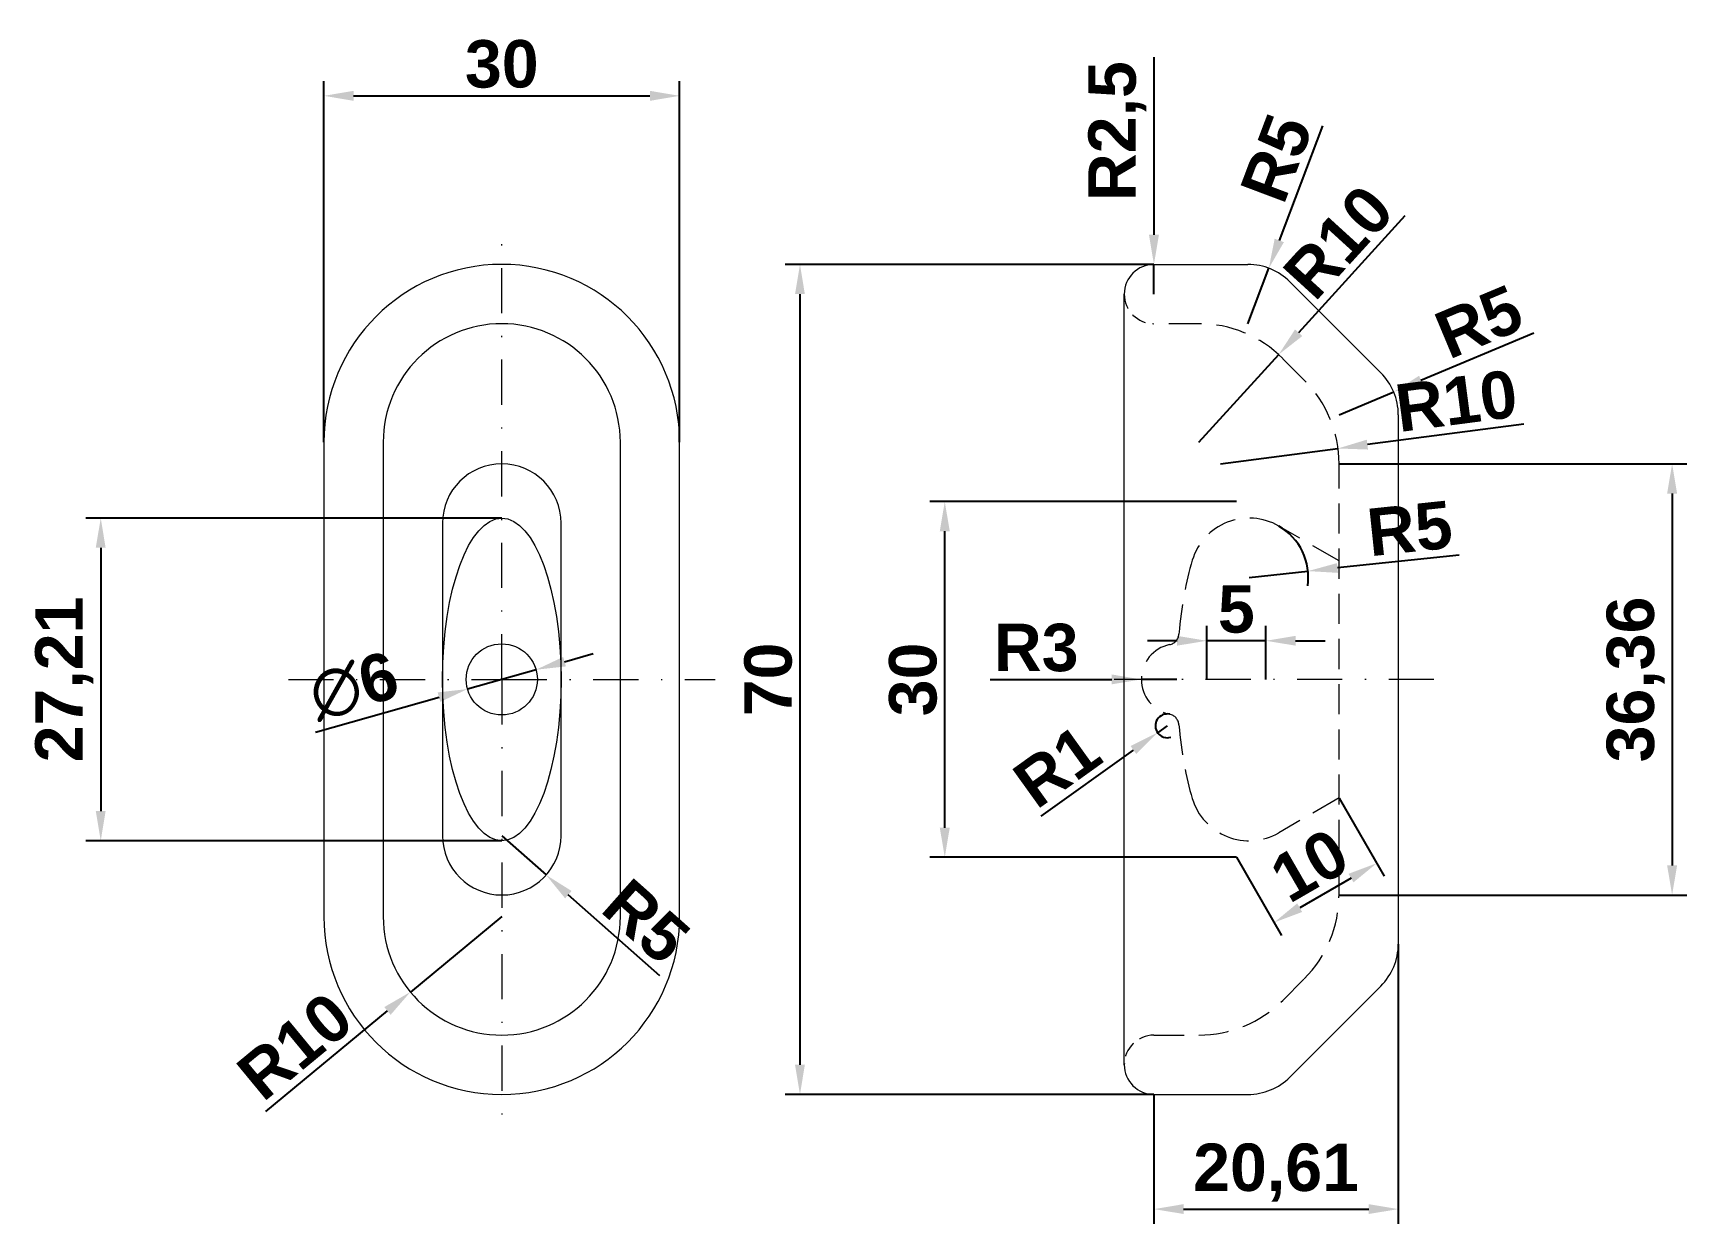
# Model space of a CAD drawing. Header units: millimetres. Extents: x 96 to 236, y 146 to 246.
import ezdxf

# ---------------------------------------------------------------- set-up
doc = ezdxf.new("R2010")
doc.units = ezdxf.units.MM
doc.linetypes.add('TRAZO_Y_PUNTO', pattern=[25.4, 12.7, -6.35, 0, -6.35])
doc.linetypes.add('TRAZOS', pattern=[19.05, 12.7, -6.35])
for name, color, linetype, lineweight in [('01_Contornos', 7, 'Continuous', 20), ('02_Ocultas', 4, 'TRAZOS', 20), ('03_Ejes', 1, 'TRAZO_Y_PUNTO', 18), ('04_Cotas', 3, 'Continuous', 18)]:
    doc.layers.add(name, color=color, linetype=linetype, lineweight=lineweight)
doc.styles.add('EstiloCota', font='arialbd.ttf', dxfattribs={"height": 4})
doc.dimstyles.new('CotasUNE', dxfattribs={"dimtxt": 5, "dimasz": 2.5, "dimexe": 1.25, "dimexo": 0, "dimtad": 1, "dimtxsty": 'EstiloCota', "dimcen": 2.5, "dimclrd": 256, "dimclrt": 256, "dimadec": 0, "dimazin": 0, "dimtfac": 1, "dimtmove": 0, "dimatfit": 3, "dimfxl": 1, "dimarcsym": 0})

# ---------------------------------------------------------------- blocks, each defined once
blk = doc.blocks.new('*D128')
at = {"layer": '04_Cotas', "color": 0, "lineweight": -2, "transparency": 16777216}
for p, q in [((120.91, 211.84), (120.91, 242.31)), ((150.91, 211.84), (150.91, 242.31))]:
    blk.add_line(p, q, dxfattribs=at)
at = {"layer": '04_Cotas', "lineweight": -2, "transparency": 16777216}
blk.add_line((123.41, 241.06), (148.41, 241.06), dxfattribs=at)
at = {"layer": '04_Cotas', "transparency": 16777216}
for points in [[(123.41, 241.48), (123.41, 240.64), (120.91, 241.06)], [(148.41, 241.48), (148.41, 240.64), (150.91, 241.06)]]:
    blk.add_solid(points, dxfattribs=at)
at = {"layer": 'Defpoints', "color": 0}
for p in [(150.91, 241.06), (120.91, 211.84), (150.91, 211.84)]:
    blk.add_point(p, dxfattribs=at)
at = {"layer": '04_Cotas', "transparency": 16777216, "insert": (135.91, 243.73), "char_height": 4, "attachment_point": 5, "style": 'EstiloCota'}
blk.add_mtext('30', dxfattribs=at)
blk = doc.blocks.new('*D127')
at = {"layer": '04_Cotas', "color": 0, "lineweight": -2, "transparency": 16777216}
for p, q in [((190.91, 226.84), (159.81, 226.84)), ((190.91, 156.84), (159.81, 156.84))]:
    blk.add_line(p, q, dxfattribs=at)
at = {"layer": '04_Cotas', "lineweight": -2, "transparency": 16777216}
blk.add_line((161.06, 224.34), (161.06, 159.34), dxfattribs=at)
at = {"layer": '04_Cotas', "transparency": 16777216}
for points in [[(160.64, 224.34), (161.47, 224.34), (161.06, 226.84)], [(160.64, 159.34), (161.47, 159.34), (161.06, 156.84)]]:
    blk.add_solid(points, dxfattribs=at)
at = {"layer": 'Defpoints', "color": 0}
for p in [(190.91, 226.84), (161.06, 156.84), (190.91, 156.84)]:
    blk.add_point(p, dxfattribs=at)
at = {"layer": '04_Cotas', "transparency": 16777216, "insert": (158.39, 191.84), "char_height": 4, "attachment_point": 5, "rotation": 90, "style": 'EstiloCota'}
blk.add_mtext('70', dxfattribs=at)
blk = doc.blocks.new('*D126')
at = {"layer": '04_Cotas', "lineweight": -2, "transparency": 16777216}
for p, q in [((135.91, 171.84), (128.2, 165.48)), ((116, 155.41), (126.27, 163.89))]:
    blk.add_line(p, q, dxfattribs=at)
at = {"layer": '04_Cotas', "transparency": 16777216}
blk.add_solid([(126, 164.21), (126.54, 163.56), (128.2, 165.48)], dxfattribs=at)
at = {"layer": 'Defpoints', "color": 0}
for p in [(135.91, 171.84), (128.2, 165.48)]:
    blk.add_point(p, dxfattribs=at)
at = {"layer": '04_Cotas', "transparency": 16777216, "insert": (118.47, 160.91), "char_height": 4, "attachment_point": 5, "rotation": 39.5362, "style": 'EstiloCota'}
blk.add_mtext('R10', dxfattribs=at)
blk = doc.blocks.new('*D125')
at = {"layer": '04_Cotas', "lineweight": -2, "transparency": 16777216}
for p, q in [((135.91, 178.66), (139.65, 175.35)), ((149.24, 166.85), (141.52, 173.69))]:
    blk.add_line(p, q, dxfattribs=at)
at = {"layer": '04_Cotas', "transparency": 16777216}
blk.add_solid([(141.8, 174), (141.25, 173.38), (139.65, 175.35)], dxfattribs=at)
at = {"layer": 'Defpoints', "color": 0}
for p in [(135.91, 178.66), (139.65, 175.35)]:
    blk.add_point(p, dxfattribs=at)
at = {"layer": '04_Cotas', "transparency": 16777216, "insert": (148.08, 171.43), "char_height": 4, "attachment_point": 5, "rotation": 318.4449, "style": 'EstiloCota'}
blk.add_mtext('R5', dxfattribs=at)
blk = doc.blocks.new('*D124')
at = {"layer": '04_Cotas', "lineweight": -2, "transparency": 16777216}
for p, q in [((141.2, 193.34), (143.61, 194.02)), ((138.8, 192.66), (133.02, 191.03)), ((120.19, 187.4), (130.62, 190.35))]:
    blk.add_line(p, q, dxfattribs=at)
at = {"layer": '04_Cotas', "transparency": 16777216}
for points in [[(141.09, 193.74), (141.32, 192.94), (138.8, 192.66)], [(130.5, 190.75), (130.73, 189.95), (133.02, 191.03)]]:
    blk.add_solid(points, dxfattribs=at)
at = {"layer": 'Defpoints', "color": 0}
for p in [(138.8, 192.66), (133.02, 191.03)]:
    blk.add_point(p, dxfattribs=at)
at = {"layer": '04_Cotas', "transparency": 16777216, "insert": (123.43, 191.26), "char_height": 4, "attachment_point": 5, "rotation": 15.7705, "style": 'EstiloCota'}
blk.add_mtext('∅6', dxfattribs=at)
blk = doc.blocks.new('*D123')
at = {"layer": '04_Cotas', "lineweight": -2, "transparency": 16777216}
for p, q in [((222.11, 213.38), (208.91, 211.65)), ((196.52, 210.02), (206.43, 211.32))]:
    blk.add_line(p, q, dxfattribs=at)
at = {"layer": '04_Cotas', "transparency": 16777216}
blk.add_solid([(208.86, 212.06), (208.96, 211.23), (206.43, 211.32)], dxfattribs=at)
at = {"layer": 'Defpoints', "color": 0}
for p in [(206.43, 211.32), (196.52, 210.02)]:
    blk.add_point(p, dxfattribs=at)
at = {"layer": '04_Cotas', "transparency": 16777216, "insert": (216.41, 215.32), "char_height": 4, "attachment_point": 5, "rotation": 7.4671, "style": 'EstiloCota'}
blk.add_mtext('R10', dxfattribs=at)
blk = doc.blocks.new('*D122')
at = {"layer": '04_Cotas', "lineweight": -2, "transparency": 16777216}
for p, q in [((190.91, 244.32), (190.91, 229.34)), ((190.91, 224.34), (190.91, 226.84))]:
    blk.add_line(p, q, dxfattribs=at)
at = {"layer": '04_Cotas', "transparency": 16777216}
blk.add_solid([(190.49, 229.34), (191.33, 229.34), (190.91, 226.84)], dxfattribs=at)
at = {"layer": 'Defpoints', "color": 0}
for p in [(190.91, 226.84), (190.91, 224.34)]:
    blk.add_point(p, dxfattribs=at)
at = {"layer": '04_Cotas', "transparency": 16777216, "insert": (187.83, 238.08), "char_height": 4, "attachment_point": 5, "rotation": 90, "style": 'EstiloCota'}
blk.add_mtext('R2,5', dxfattribs=at)
blk = doc.blocks.new('*D121')
at = {"layer": '04_Cotas', "lineweight": -2, "transparency": 16777216}
for p, q in [((212.08, 230.93), (203.11, 221.08)), ((194.7, 211.84), (201.43, 219.24))]:
    blk.add_line(p, q, dxfattribs=at)
at = {"layer": '04_Cotas', "transparency": 16777216}
blk.add_solid([(202.81, 221.36), (203.42, 220.8), (201.43, 219.24)], dxfattribs=at)
at = {"layer": 'Defpoints', "color": 0}
for p in [(201.43, 219.24), (194.7, 211.84)]:
    blk.add_point(p, dxfattribs=at)
at = {"layer": '04_Cotas', "transparency": 16777216, "insert": (206.47, 228.73), "char_height": 4, "attachment_point": 5, "rotation": 47.669, "style": 'EstiloCota'}
blk.add_mtext('R10', dxfattribs=at)
blk = doc.blocks.new('*D120')
at = {"layer": '04_Cotas', "color": 0, "lineweight": -2, "transparency": 16777216}
for p, q in [((211.52, 169.52), (211.52, 145.92)), ((190.91, 156.84), (190.91, 145.92))]:
    blk.add_line(p, q, dxfattribs=at)
at = {"layer": '04_Cotas', "lineweight": -2, "transparency": 16777216}
blk.add_line((193.41, 147.17), (209.02, 147.17), dxfattribs=at)
at = {"layer": '04_Cotas', "transparency": 16777216}
for points in [[(193.41, 147.59), (193.41, 146.76), (190.91, 147.17)], [(209.02, 147.59), (209.02, 146.76), (211.52, 147.17)]]:
    blk.add_solid(points, dxfattribs=at)
at = {"layer": 'Defpoints', "color": 0}
for p in [(211.52, 169.52), (190.91, 156.84), (211.52, 147.17)]:
    blk.add_point(p, dxfattribs=at)
at = {"layer": '04_Cotas', "transparency": 16777216, "insert": (201.21, 150.25), "char_height": 4, "attachment_point": 5, "style": 'EstiloCota'}
blk.add_mtext('20,61', dxfattribs=at)
blk = doc.blocks.new('*D119')
at = {"layer": '04_Cotas', "lineweight": -2, "transparency": 16777216}
for p, q in [((205.12, 238.52), (201.48, 228.86)), ((198.84, 221.84), (200.6, 226.52))]:
    blk.add_line(p, q, dxfattribs=at)
at = {"layer": '04_Cotas', "transparency": 16777216}
blk.add_solid([(201.09, 229.01), (201.87, 228.72), (200.6, 226.52)], dxfattribs=at)
at = {"layer": 'Defpoints', "color": 0}
for p in [(200.6, 226.52), (198.84, 221.84)]:
    blk.add_point(p, dxfattribs=at)
at = {"layer": '04_Cotas', "transparency": 16777216, "insert": (201.25, 235.8), "char_height": 4, "attachment_point": 5, "rotation": 69.3706, "style": 'EstiloCota'}
blk.add_mtext('R5', dxfattribs=at)
blk = doc.blocks.new('*D118')
at = {"layer": '04_Cotas', "lineweight": -2, "transparency": 16777216}
for p, q in [((222.95, 221.05), (213.43, 217.06)), ((206.52, 214.17), (211.13, 216.1))]:
    blk.add_line(p, q, dxfattribs=at)
at = {"layer": '04_Cotas', "transparency": 16777216}
blk.add_solid([(213.27, 217.45), (213.6, 216.68), (211.13, 216.1)], dxfattribs=at)
at = {"layer": 'Defpoints', "color": 0}
for p in [(211.13, 216.1), (206.52, 214.17)]:
    blk.add_point(p, dxfattribs=at)
at = {"layer": '04_Cotas', "transparency": 16777216, "insert": (218.32, 221.99), "char_height": 4, "attachment_point": 5, "rotation": 22.7191, "style": 'EstiloCota'}
blk.add_mtext('R5', dxfattribs=at)
blk = doc.blocks.new('*D117')
at = {"layer": '04_Cotas', "color": 0, "lineweight": -2, "transparency": 16777216}
for p, q in [((206.52, 210.02), (235.86, 210.02)), ((206.52, 173.66), (235.86, 173.66))]:
    blk.add_line(p, q, dxfattribs=at)
at = {"layer": '04_Cotas', "lineweight": -2, "transparency": 16777216}
blk.add_line((234.61, 207.52), (234.61, 176.16), dxfattribs=at)
at = {"layer": '04_Cotas', "transparency": 16777216}
for points in [[(234.19, 207.52), (235.03, 207.52), (234.61, 210.02)], [(234.19, 176.16), (235.03, 176.16), (234.61, 173.66)]]:
    blk.add_solid(points, dxfattribs=at)
at = {"layer": 'Defpoints', "color": 0}
for p in [(206.52, 210.02), (206.52, 173.66), (234.61, 173.66)]:
    blk.add_point(p, dxfattribs=at)
at = {"layer": '04_Cotas', "transparency": 16777216, "insert": (231.53, 191.84), "char_height": 4, "attachment_point": 5, "rotation": 90, "style": 'EstiloCota'}
blk.add_mtext('36,36', dxfattribs=at)
blk = doc.blocks.new('*D116')
at = {"layer": '04_Cotas', "color": 0, "lineweight": -2, "transparency": 16777216}
for p, q in [((135.91, 205.45), (100.84, 205.45)), ((135.91, 178.24), (100.84, 178.24))]:
    blk.add_line(p, q, dxfattribs=at)
at = {"layer": '04_Cotas', "lineweight": -2, "transparency": 16777216}
blk.add_line((102.09, 202.95), (102.09, 180.74), dxfattribs=at)
at = {"layer": '04_Cotas', "transparency": 16777216}
for points in [[(101.67, 202.95), (102.5, 202.95), (102.09, 205.45)], [(101.67, 180.74), (102.5, 180.74), (102.09, 178.24)]]:
    blk.add_solid(points, dxfattribs=at)
at = {"layer": 'Defpoints', "color": 0}
for p in [(135.91, 205.45), (102.09, 178.24), (135.91, 178.24)]:
    blk.add_point(p, dxfattribs=at)
at = {"layer": '04_Cotas', "transparency": 16777216, "insert": (99.01, 191.84), "char_height": 4, "attachment_point": 5, "rotation": 90, "style": 'EstiloCota'}
blk.add_mtext('27,21', dxfattribs=at)
blk = doc.blocks.new('*D114')
at = {"layer": '04_Cotas', "lineweight": -2, "transparency": 16777216}
for p, q in [((177.11, 191.84), (187.35, 191.84)), ((192.85, 191.84), (189.85, 191.84))]:
    blk.add_line(p, q, dxfattribs=at)
at = {"layer": '04_Cotas', "transparency": 16777216}
blk.add_solid([(187.35, 192.26), (187.35, 191.43), (189.85, 191.84)], dxfattribs=at)
at = {"layer": 'Defpoints', "color": 0}
for p in [(189.85, 191.84), (192.85, 191.84)]:
    blk.add_point(p, dxfattribs=at)
at = {"layer": '04_Cotas', "transparency": 16777216, "insert": (180.98, 194.51), "char_height": 4, "attachment_point": 5, "rotation": 0.0229, "style": 'EstiloCota'}
blk.add_mtext('R3', dxfattribs=at)
blk = doc.blocks.new('*D113')
at = {"layer": '04_Cotas', "color": 0, "lineweight": -2, "transparency": 16777216}
for p, q in [((206.52, 181.84), (210.32, 175.25)), ((197.86, 176.84), (201.66, 170.25))]:
    blk.add_line(p, q, dxfattribs=at)
at = {"layer": '04_Cotas', "lineweight": -2, "transparency": 16777216}
blk.add_line((207.53, 175.09), (203.2, 172.59), dxfattribs=at)
at = {"layer": '04_Cotas', "transparency": 16777216}
for points in [[(207.32, 175.45), (207.74, 174.73), (209.7, 176.34)], [(202.99, 172.95), (203.41, 172.23), (201.04, 171.34)]]:
    blk.add_solid(points, dxfattribs=at)
at = {"layer": 'Defpoints', "color": 0}
for p in [(206.52, 181.84), (197.86, 176.84), (201.04, 171.34)]:
    blk.add_point(p, dxfattribs=at)
at = {"layer": '04_Cotas', "transparency": 16777216, "insert": (204.03, 176.15), "char_height": 4, "attachment_point": 5, "rotation": 30, "style": 'EstiloCota'}
blk.add_mtext('10', dxfattribs=at)
blk = doc.blocks.new('*D112')
at = {"layer": '04_Cotas', "lineweight": -2, "transparency": 16777216}
for p, q in [((216.65, 202.33), (206.39, 201.24)), ((198.93, 200.45), (203.9, 200.98))]:
    blk.add_line(p, q, dxfattribs=at)
at = {"layer": '04_Cotas', "color": 0, "lineweight": -2, "transparency": 16777216}
blk.add_arc((198.93, 200.45), 5, 351.7344, 60, dxfattribs=at)
at = {"layer": '04_Cotas', "transparency": 16777216}
blk.add_solid([(206.35, 201.65), (206.43, 200.83), (203.9, 200.98)], dxfattribs=at)
at = {"layer": 'Defpoints', "color": 0}
for p in [(203.9, 200.98), (198.93, 200.45)]:
    blk.add_point(p, dxfattribs=at)
at = {"layer": '04_Cotas', "transparency": 16777216, "insert": (212.48, 204.56), "char_height": 4, "attachment_point": 5, "rotation": 6.0583, "style": 'EstiloCota'}
blk.add_mtext('R5', dxfattribs=at)
blk = doc.blocks.new('*D129')
at = {"layer": '04_Cotas', "color": 0, "lineweight": -2, "transparency": 16777216}
for p, q in [((197.86, 206.84), (172.02, 206.84)), ((197.86, 176.84), (172.02, 176.84))]:
    blk.add_line(p, q, dxfattribs=at)
at = {"layer": '04_Cotas', "lineweight": -2, "transparency": 16777216}
blk.add_line((173.27, 179.34), (173.27, 204.34), dxfattribs=at)
at = {"layer": '04_Cotas', "transparency": 16777216}
for points in [[(172.85, 204.34), (173.69, 204.34), (173.27, 206.84)], [(172.85, 179.34), (173.69, 179.34), (173.27, 176.84)]]:
    blk.add_solid(points, dxfattribs=at)
at = {"layer": 'Defpoints', "color": 0}
for p in [(173.27, 206.84), (197.86, 206.84), (197.86, 176.84)]:
    blk.add_point(p, dxfattribs=at)
at = {"layer": '04_Cotas', "transparency": 16777216, "insert": (170.6, 191.84), "char_height": 4, "attachment_point": 5, "rotation": 90, "style": 'EstiloCota'}
blk.add_mtext('30', dxfattribs=at)
blk = doc.blocks.new('*D130')
at = {"layer": '04_Cotas', "lineweight": -2, "transparency": 16777216}
for p, q in [((192.03, 187.93), (191.21, 187.35)), ((181.4, 180.31), (189.18, 185.89))]:
    blk.add_line(p, q, dxfattribs=at)
at = {"layer": '04_Cotas', "color": 0, "lineweight": -2, "transparency": 16777216}
blk.add_arc((192.03, 187.93), 1, 78.0949, 287.2813, dxfattribs=at)
at = {"layer": '04_Cotas', "transparency": 16777216}
blk.add_solid([(188.94, 186.23), (189.42, 185.55), (191.21, 187.35)], dxfattribs=at)
at = {"layer": 'Defpoints', "color": 0}
for p in [(191.21, 187.35), (192.03, 187.93)]:
    blk.add_point(p, dxfattribs=at)
at = {"layer": '04_Cotas', "transparency": 16777216, "insert": (182.74, 184.51), "char_height": 4, "attachment_point": 5, "rotation": 35.6616, "style": 'EstiloCota'}
blk.add_mtext('R1', dxfattribs=at)
blk = doc.blocks.new('*D131')
at = {"layer": '04_Cotas', "color": 0, "lineweight": -2, "transparency": 16777216}
for p, q in [((195.36, 191.84), (195.36, 196.35)), ((200.36, 191.84), (200.36, 196.35))]:
    blk.add_line(p, q, dxfattribs=at)
at = {"layer": '04_Cotas', "lineweight": -2, "transparency": 16777216}
for p, q in [((192.86, 195.1), (190.36, 195.1)), ((200.36, 195.1), (195.36, 195.1)), ((202.86, 195.1), (205.36, 195.1))]:
    blk.add_line(p, q, dxfattribs=at)
at = {"layer": '04_Cotas', "transparency": 16777216}
for points in [[(192.86, 195.52), (192.86, 194.69), (195.36, 195.1)], [(202.86, 195.52), (202.86, 194.69), (200.36, 195.1)]]:
    blk.add_solid(points, dxfattribs=at)
at = {"layer": 'Defpoints', "color": 0}
for p in [(195.36, 195.1), (195.36, 191.84), (200.36, 191.84)]:
    blk.add_point(p, dxfattribs=at)
at = {"layer": '04_Cotas', "transparency": 16777216, "insert": (197.86, 197.76), "char_height": 4, "attachment_point": 5, "style": 'EstiloCota'}
blk.add_mtext('5', dxfattribs=at)

msp = doc.modelspace()

# ---------------------------------------------------------------- linework, layer by layer
at = {"layer": '01_Contornos'}
for p, q in [((190.91, 226.843), (198.839, 226.843)), ((202.375, 225.379), (210.052, 217.701)), ((188.41, 159.343), (188.41, 224.343)), ((211.517, 214.165), (211.517, 169.521)), ((120.91, 211.843), (120.91, 171.843)), ((125.91, 211.843), (125.91, 171.843)), ((145.91, 171.843), (145.91, 211.843)), ((150.91, 171.843), (150.91, 211.843)), ((130.91, 205.023), (130.91, 178.663)), ((140.91, 178.663), (140.91, 205.023)), ((202.375, 158.307), (210.052, 165.985)), ((190.91, 156.843), (198.839, 156.843))]:
    msp.add_line(p, q, dxfattribs=at)
msp.add_circle((135.91, 191.843), 3, dxfattribs=at)
for centre, radius, start, end in [((135.91, 211.843), 15, 0, 180), ((190.91, 224.343), 2.5, 90, 180), ((198.839, 221.843), 5, 45, 90), ((135.91, 211.843), 10, 0, 180), ((206.517, 214.165), 5, 0, 45), ((135.91, 205.023), 5, 0, 180), ((135.91, 178.663), 5, 180, 0), ((135.91, 171.843), 15, 180, 0), ((135.91, 171.843), 10, 180, 0), ((206.517, 169.521), 5, 315, 0), ((190.91, 159.343), 2.5, 180, 270), ((198.839, 161.843), 5, 270, 315)]:
    msp.add_arc(centre, radius, start, end, dxfattribs=at)
msp.add_ellipse((135.91, 191.843), major_axis=(0, 13.606), ratio=0.3674904, dxfattribs=at)
at = {"layer": '02_Ocultas', "ltscale": 0.2}
for p, q in [((194.697, 221.843), (190.91, 221.843)), ((203.588, 217.094), (201.768, 218.914)), ((206.517, 173.663), (206.517, 210.023)), ((206.517, 201.843), (201.432, 204.779)), ((206.517, 181.843), (201.432, 178.907)), ((201.768, 164.772), (203.588, 166.592)), ((190.91, 161.843), (194.697, 161.843))]:
    msp.add_line(p, q, dxfattribs=at)
at = {"layer": '02_Ocultas', "ltscale": 0.1}
for centre, start, end in [((190.91, 224.343), 180, 270), ((190.91, 159.343), 90, 180)]:
    msp.add_arc(centre, 2.5, start, end, dxfattribs=at)
at = {"layer": '02_Ocultas', "ltscale": 0.2}
for centre, radius, start, end in [((194.697, 211.843), 10, 45, 90), ((196.517, 210.023), 10, 0, 45), ((198.932, 200.449), 5, 60, 163.27061), ((192.026, 195.758), 1, 281.90197, 354.97266), ((192.851, 191.844), 3, 101.90197, 258.09488), ((192.026, 187.93), 1, 5.024, 78.09488), ((198.932, 183.237), 5, 196.72939, 300), ((196.517, 173.663), 10, 315, 0), ((194.697, 171.843), 10, 270, 315)]:
    msp.add_arc(centre, radius, start, end, dxfattribs=at)
for start_param, end_param in [(7.1202167, 7.5959562), (8.1118423, 8.5877441)]:
    msp.add_ellipse((197.856, 191.843), major_axis=(0, 15), ratio=0.3333333, start_param=start_param, end_param=end_param, dxfattribs=at)
at = {"layer": '03_Ejes', "ltscale": 0.3}
for p, q in [((135.91, 191.843), (135.91, 229.843)), ((117.91, 191.843), (135.91, 191.843)), ((135.91, 191.843), (135.91, 153.843)), ((135.91, 191.843), (153.91, 191.843)), ((214.517, 191.843), (185.41, 191.843))]:
    msp.add_line(p, q, dxfattribs=at)

# ---------------------------------------------------------------- dimensions: what is measured, and where the dimension line sits
at = {"layer": '04_Cotas'}
for p1, p2, distance, picture, middle in [((120.91, 211.843), (150.91, 211.843), 29.218, '*D128', (135.91, 243.728)), ((206.517, 181.843), (197.856, 176.843), 6.359, '*D113', (204.032, 176.146))]:
    dim = msp.add_aligned_dim(p1=p1, p2=p2, distance=distance, dimstyle='CotasUNE', dxfattribs=at)
    dim.commit()
    dim.dimension.update_dxf_attribs({"geometry": picture, "text_midpoint": middle})
for center, mpoint, picture, middle in [((190.91, 224.343), (190.91, 226.843), '*D122', (187.831, 238.081)), ((198.839, 221.843), (200.601, 226.522), '*D119', (201.25, 235.795)), ((194.697, 211.843), (201.431, 219.236), '*D121', (206.468, 228.726)), ((206.517, 214.165), (211.129, 216.096), '*D118', (218.318, 221.989)), ((196.517, 210.023), (206.432, 211.323), '*D123', (216.405, 215.32)), ((198.932, 200.449), (203.904, 200.976), '*D112', (212.481, 204.561)), ((192.851, 191.844), (189.851, 191.843), '*D114', (180.978, 194.507)), ((192.026, 187.93), (191.213, 187.347), '*D130', (182.741, 184.509)), ((135.91, 178.663), (139.652, 175.346), '*D125', (148.081, 171.427)), ((135.91, 171.843), (128.198, 165.477), '*D126', (118.473, 160.909))]:
    dim = msp.add_radius_dim(center=center, mpoint=mpoint, dimstyle='CotasUNE', dxfattribs=at)
    dim.commit()
    dim.dimension.update_dxf_attribs({"geometry": picture, "text_midpoint": middle})
for base, p1, p2, angle, picture, middle, dimtype in [((161.056, 156.843), (190.91, 226.843), (190.91, 156.843), 270, '*D127', (161.056, 191.843), 161), ((234.609, 173.663), (206.517, 210.023), (206.517, 173.663), 90, '*D117', (234.609, 191.843), 160)]:
    dim = msp.add_linear_dim(base=base, p1=p1, p2=p2, angle=angle, dimstyle='CotasUNE', dxfattribs=at)
    dim.commit()
    dim.dimension.update_dxf_attribs({"geometry": picture, "text_midpoint": middle, "dimtype": dimtype})
for base, p1, p2, picture, middle in [((173.27, 206.843), (197.856, 176.843), (197.856, 206.843), '*D129', (170.603, 191.843)), ((102.087, 178.237), (135.91, 205.449), (135.91, 178.237), '*D116', (99.007, 191.843))]:
    dim = msp.add_linear_dim(base=base, p1=p1, p2=p2, angle=90, dimstyle='CotasUNE', dxfattribs=at)
    dim.commit()
    dim.dimension.update_dxf_attribs({"geometry": picture, "text_midpoint": middle})
dim = msp.add_linear_dim(base=(195.356, 195.103), p1=(200.356, 191.843), p2=(195.356, 191.843), dimstyle='CotasUNE', dxfattribs=at)
dim.commit()
dim.dimension.update_dxf_attribs({"geometry": '*D131', "text_midpoint": (197.856, 197.762)})
dim = msp.add_diameter_dim_2p(p1=(138.797, 192.658), p2=(133.023, 191.028), dimstyle='CotasUNE', dxfattribs=at)
dim.commit()
dim.dimension.update_dxf_attribs({"geometry": '*D124', "text_midpoint": (123.432, 191.262)})
dim = msp.add_linear_dim(base=(211.517, 147.172), p1=(190.91, 156.843), p2=(211.517, 169.521), dimstyle='CotasUNE', dxfattribs=at)
dim.commit()
dim.dimension.update_dxf_attribs({"geometry": '*D120', "text_midpoint": (201.213, 147.172), "dimtype": 160})

doc.saveas('drawing.dxf')
